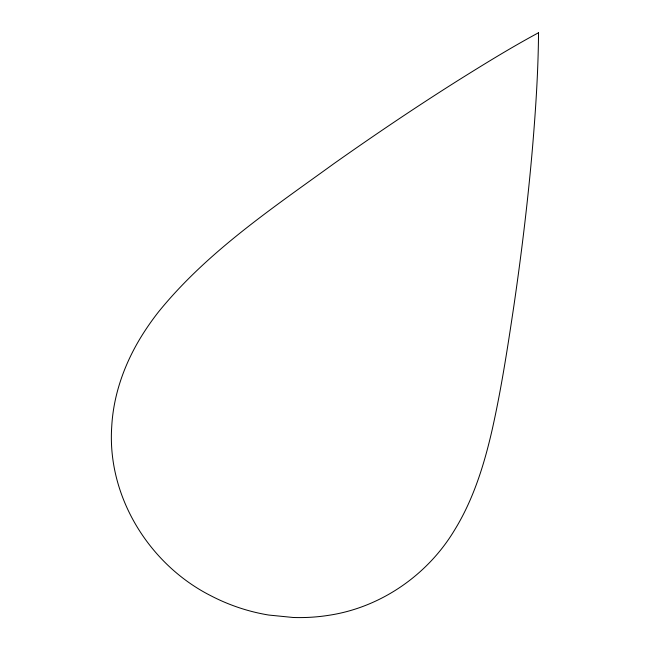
<?xml version="1.0" encoding="UTF-8"?>
<svg xmlns="http://www.w3.org/2000/svg" width="650" height="650" viewBox="0 0 650 650"><rect width="100%" height="100%" fill="white"/><g stroke="black" fill="none" stroke-linecap="round" stroke-linejoin="round"><path stroke-width="0.97" d="M538.525 32.687C538.257 71.053 535.714 109.371 532.512 147.599C527.938 200.688 521.511 253.614 513.809 306.337C507.552 348.034 501.191 389.773 491.896 430.926C483.925 465.506 473.176 499.972 454.399 530.343C427.473 575.096 380.746 607.457 328.924 615.282A176.995 162.069 14 0 1 293.166 617.484L268.783 615.054A175.687 160.867 14 0 1 232.952 605.548A179.611 164.466 14 0 1 210.486 595.554C148.915 564.257 106.957 496.169 111.727 426.603C113.571 392.21 126.287 359.125 145.129 330.533A309.928 283.79 14 0 1 158.567 311.838C207.171 251.924 271.944 208.536 333.881 163.662C374.376 135.078 415.472 107.331 457.389 80.876C483.99 64.22 510.729 47.718 538.371 32.833"/></g></svg>
